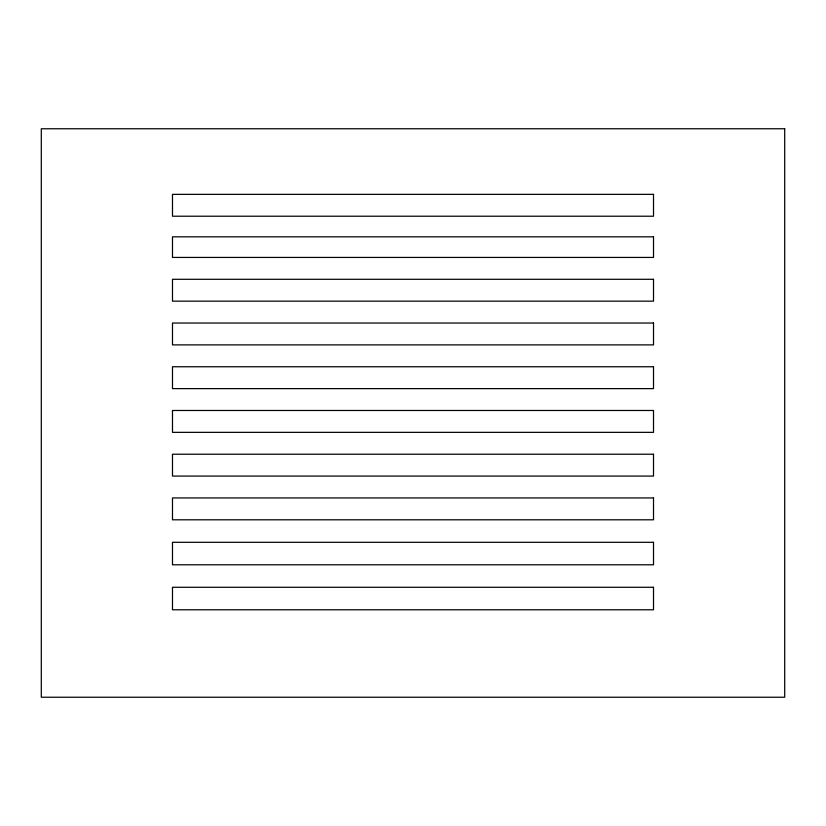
<?xml version="1.0" encoding="UTF-8"?>
<svg xmlns="http://www.w3.org/2000/svg" width="826" height="826" viewBox="0 0 826 826"><rect width="100%" height="100%" fill="white"/><g stroke="black" fill="none" stroke-linecap="round" stroke-linejoin="round"><path stroke-width="1.24" d="M784.7 128.763L41.3 128.763L41.3 697.237L784.7 697.237L784.7 128.763M653.511 194.358L172.489 194.358L172.489 216.216L653.511 216.216L653.511 194.358M653.511 236.825L172.489 236.825L172.489 257.433L653.511 257.433L653.511 236.825M653.511 279.291L172.489 279.291L172.489 301.16L653.511 301.16L653.511 279.291M653.511 323.028L172.489 323.028L172.489 344.886L653.511 344.886L653.511 323.028M653.511 366.754L172.489 366.754L172.489 388.623L653.511 388.623L653.511 366.754M653.511 410.481L172.489 410.481L172.489 432.349L653.511 432.349L653.511 410.481M653.511 454.217L172.489 454.217L172.489 476.075L653.511 476.075L653.511 454.217M653.511 497.944L172.489 497.944L172.489 519.802L653.511 519.802L653.511 497.944M653.511 542.3L172.489 542.3L172.489 564.798L653.511 564.798L653.511 542.3M653.511 587.286L172.489 587.286L172.489 609.784L653.511 609.784L653.511 587.286"/></g></svg>
